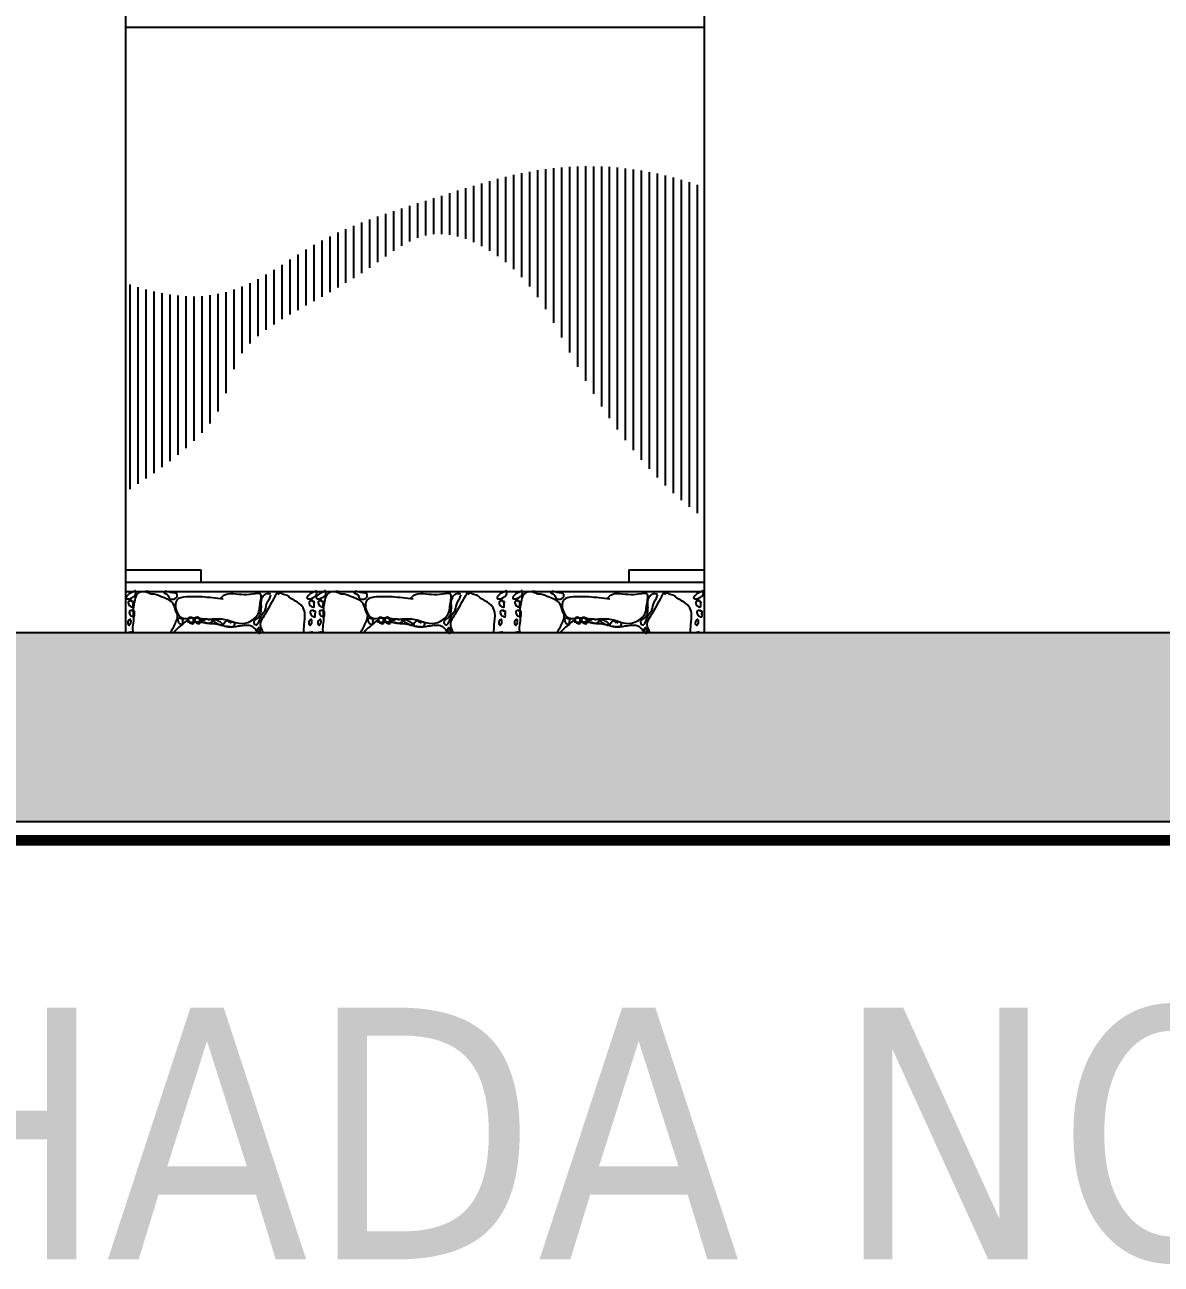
# Model space of a CAD drawing. Extents: x 152 to 700, y -120 to 84.
# Drawn here: x 173.691 to 175.949, y 69.375 to 71.836 of the extents above; entities that cross this region are included whole.
import ezdxf

# ---------------------------------------------------------------- set-up
doc = ezdxf.new("R2010")
doc.units = 0
doc.header["$LTSCALE"] = 0.03
doc.layers.get('0').update_dxf_attribs({"linetype": 'CONTINUOUS'})
for name, color, linetype in [('MUEBLES', 8, 'CONTINUOUS'), ('TITULOS', 143, 'CONTINUOUS'), ('VENTANAS', 4, 'CONTINUOUS')]:
    doc.layers.add(name, color=color, linetype=linetype)
doc.styles.add('COTAS', font='tahoma.ttf', dxfattribs={"height": 0.1})
pattern_1 = [(135, (-37.3004, 111.26858), (-0.053881537, 3e-18), [0.0381, -0.0381]), (135, (-37.29591, 111.27307), (-0.053881537, 3e-18), [0.0381, -0.0381]), (135, (-37.29142, 111.27756), (-0.053881537, 3e-18), [0.0381, -0.0381]), (135, (-37.28693, 111.28205), (-0.053881537, 3e-18), [0.0381, -0.0381]), (135, (-37.28244, 111.28654), (-0.053881537, 3e-18), [0.0381, -0.0381]), (135, (-37.27795, 111.29103), (-0.053881537, 3e-18), [0.0381, -0.0381]), (135, (-37.27346, 111.29552), (-0.053881537, 3e-18), [0.0381, -0.0381]), (45, (-37.32734, 111.29552), (0.053881537, -3e-18), [0.0381, -0.0381]), (45, (-37.33183, 111.30001), (0.053881537, -3e-18), [0.0381, -0.0381]), (45, (-37.33632, 111.3045), (0.053881537, -3e-18), [0.0381, -0.0381]), (45, (-37.34081, 111.30899), (0.053881537, -3e-18), [0.0381, -0.0381]), (45, (-37.3453, 111.31348), (0.053881537, -3e-18), [0.0381, -0.0381]), (45, (-37.34979, 111.31797), (0.053881537, -3e-18), [0.0381, -0.0381]), (45, (-37.35428, 111.32246), (0.053881537, -3e-18), [0.0381, -0.0381])]

msp = doc.modelspace()

# ---------------------------------------------------------------- hatches: boundary and pattern name
at = {"layer": 'MUEBLES', "ltscale": 0.03}
h = msp.add_hatch(dxfattribs=at)
h.set_pattern_fill('AR-PARQ1', color=256, scale=0.000125, angle=45, style=0)
h.set_pattern_definition(pattern_1)
h.paths.add_polyline_path([(174.0145, 70.6291), (171.0314, 70.6291), (171.0223, 70.2541), (174.6024, 70.2541)])
h.paths.add_polyline_path([(171.0314, 70.6291), (168.5445, 70.6291), (168.5445, 70.2541), (171.0223, 70.2541)])
h = msp.add_hatch(dxfattribs=at)
h.set_pattern_fill('AR-PARQ1', color=256, scale=0.000125, angle=45, style=0)
h.set_pattern_definition(pattern_1)
h.paths.add_polyline_path([(175.3675, 70.6291), (174.0145, 70.6291), (174.6024, 70.2541), (175.3836, 70.2541)])
h.paths.add_polyline_path([(177.116, 70.4791), (176.966, 70.4791), (176.966, 70.5541), (176.816, 70.5541), (176.816, 70.6291), (175.3675, 70.6291), (175.3836, 70.2541), (177.416, 70.2541), (177.416, 70.3291), (177.266, 70.3291), (177.266, 70.4041), (177.116, 70.4041)])
at = {"layer": 'VENTANAS', "ltscale": 0.03}
h = msp.add_hatch(dxfattribs=at)
h.set_pattern_fill('ANSI31', color=256, scale=0.005, angle=45, style=0)
h.set_pattern_definition([(90, (-37.300399, 109.768578), (-0.015875, 2e-18), [])])
edge = h.paths.add_edge_path()
edge.add_spline(control_points=[(175.041, 71.5136), (175.0396, 71.5141), (174.9404, 71.5512), (174.7519, 71.5722), (174.499, 71.4894), (174.2379, 71.4105), (174.0955, 71.2646), (173.9199, 71.3138), (173.891, 71.3239)], knot_values=[0.72652, 0.72652, 0.72652, 0.72652, 0.735708, 1.360806, 1.802791, 2.33599, 2.947144, 3.063305, 3.063305, 3.063305, 3.063305], degree=3, periodic=0)
edge.add_line((173.891, 71.3239), (173.891, 70.908))
edge.add_spline(control_points=[(173.891, 70.908), (173.9632, 70.954), (174.0937, 71.0478), (174.1009, 71.1907), (174.2422, 71.2768), (174.367, 71.3403), (174.5064, 71.4562), (174.6907, 71.3532), (174.7979, 71.1264), (174.9186, 70.9503), (175.0302, 70.8641), (175.041, 70.8562)], knot_values=[0.56313, 0.56313, 0.56313, 0.56313, 0.889224, 1.142771, 1.427251, 1.779938, 2.033311, 2.423005, 2.801771, 3.568864, 3.649843, 3.649843, 3.649843, 3.649843], degree=3, periodic=0)
edge.add_line((175.041, 70.8562), (175.041, 71.5136))

# ---------------------------------------------------------------- linework, layer by layer
at = {"ltscale": 0.03}
for p, q in [((173.891, 72.1291), (173.891, 70.6291)), ((175.041, 72.1291), (175.041, 70.6291)), ((173.891, 71.8315), (175.041, 71.8315)), ((173.891, 70.7541), (174.041, 70.7541)), ((174.041, 70.7541), (174.041, 70.7291)), ((174.891, 70.7541), (174.891, 70.7291)), ((174.891, 70.7541), (175.041, 70.7541)), ((173.891, 70.7291), (175.041, 70.7291)), ((173.891, 70.711), (175.041, 70.711)), ((168.5445, 70.6291), (176.816, 70.6291)), ((168.5445, 70.2541), (182.4665, 70.2541))]:
    msp.add_line(p, q, dxfattribs=at)
at = {"ltscale": 0.03, "const_width": 0.0211}
msp.add_lwpolyline([(168.5445, 70.2164), (182.4665, 70.2164)], dxfattribs=at)
at = {"layer": 'MUEBLES', "ltscale": 0.03}
for points in [[(173.9097, 70.7116), (173.8987, 70.7059), (173.8931, 70.7006), (173.8923, 70.698), (173.8972, 70.6961), (173.9029, 70.698), (173.909, 70.7018), (173.9113, 70.7048), (173.9113, 70.7097), (173.9109, 70.7112), (173.909, 70.7131)], [(174.2692, 70.7116), (174.2582, 70.7059), (174.2525, 70.7006), (174.2517, 70.698), (174.2567, 70.6961), (174.2624, 70.698), (174.2684, 70.7018), (174.2707, 70.7048), (174.2707, 70.7097), (174.2703, 70.7112), (174.2684, 70.7131)], [(174.2873, 70.7116), (174.2763, 70.7059), (174.2707, 70.7006), (174.2699, 70.698), (174.2748, 70.6961), (174.2805, 70.698), (174.2866, 70.7018), (174.2889, 70.7048), (174.2889, 70.7097), (174.2885, 70.7112), (174.2866, 70.7131)], [(174.6468, 70.7116), (174.6358, 70.7059), (174.6301, 70.7006), (174.6293, 70.698), (174.6343, 70.6961), (174.64, 70.698), (174.646, 70.7018), (174.6483, 70.7048), (174.6483, 70.7097), (174.6479, 70.7112), (174.646, 70.7131)], [(174.678, 70.7116), (174.667, 70.7059), (174.6613, 70.7006), (174.6605, 70.698), (174.6655, 70.6961), (174.6712, 70.698), (174.6772, 70.7018), (174.6795, 70.7048), (174.6795, 70.7097), (174.6791, 70.7112), (174.6772, 70.7131)], [(175.0374, 70.7116), (175.0264, 70.7059), (175.0208, 70.7006), (175.02, 70.698), (175.0249, 70.6961), (175.0306, 70.698), (175.0367, 70.7018), (175.039, 70.7048), (175.039, 70.7097), (175.0386, 70.7112), (175.0367, 70.7131)], [(174.1017, 70.6477), (174.0918, 70.6522), (174.0878, 70.6486), (174.0855, 70.6446), (174.0977, 70.6414), (174.1058, 70.6419), (174.1076, 70.6441), (174.1085, 70.6473), (174.1013, 70.6504), (174.0968, 70.6495), (174.0972, 70.6486)], [(174.4793, 70.6477), (174.4694, 70.6522), (174.4654, 70.6486), (174.4631, 70.6446), (174.4753, 70.6414), (174.4834, 70.6419), (174.4852, 70.6441), (174.4861, 70.6473), (174.4789, 70.6504), (174.4744, 70.6495), (174.4748, 70.6486)], [(174.87, 70.6477), (174.8601, 70.6522), (174.856, 70.6486), (174.8537, 70.6446), (174.8659, 70.6414), (174.874, 70.6419), (174.8759, 70.6441), (174.8768, 70.6473), (174.8695, 70.6504), (174.865, 70.6495), (174.8655, 70.6486)], [(174.1572, 70.6396), (174.1545, 70.6378), (174.1541, 70.6315), (174.1581, 70.6279), (174.159, 70.6329), (174.1572, 70.6387)], [(174.5348, 70.6396), (174.5321, 70.6378), (174.5317, 70.6315), (174.5357, 70.6279), (174.5366, 70.6329), (174.5348, 70.6387)], [(174.9255, 70.6396), (174.9228, 70.6378), (174.9223, 70.6315), (174.9264, 70.6279), (174.9273, 70.6329), (174.9255, 70.6387)]]:
    msp.add_spline(points, degree=3, dxfattribs=at)
for points, knots in [([(173.9372, 70.7093), (173.9425, 70.711), (173.9148, 70.7122), (173.9104, 70.6979), (173.907, 70.6833), (173.906, 70.6667), (173.9078, 70.6495), (173.9041, 70.6362), (173.906, 70.63), (173.9064, 70.6291)], [0, 0, 0, 0, 0.0337227, 0.0646854, 0.0930525, 0.1228353, 0.1644388, 0.1961989, 0.2022125, 0.2022125, 0.2022125, 0.2022125]), ([(173.9808, 70.6291), (173.9812, 70.6297), (173.9856, 70.6382), (173.9906, 70.648), (173.996, 70.6622), (173.99, 70.6728), (173.9883, 70.6859), (173.9769, 70.6954), (173.9633, 70.6994), (173.9517, 70.7061), (173.9418, 70.7052), (173.937, 70.708), (173.9343, 70.7087), (173.9323, 70.7093)], [0.3705258, 0.3705258, 0.3705258, 0.3705258, 0.3747198, 0.4252407, 0.4415789, 0.4603757, 0.4942348, 0.5181071, 0.5438897, 0.579646, 0.5956382, 0.6000733, 0.6126179, 0.6126179, 0.6126179, 0.6126179]), ([(174.1922, 70.7075), (174.197, 70.717), (174.1747, 70.6773), (174.1684, 70.6645), (174.1555, 70.6474), (174.1611, 70.6362), (174.164, 70.6291)], [0, 0, 0, 0, 0.0635032, 0.1058389, 0.1328698, 0.1760168, 0.1760168, 0.1760168, 0.1760168]), ([(174.2446, 70.6291), (174.246, 70.6339), (174.2454, 70.6475), (174.2497, 70.665), (174.2429, 70.6831), (174.2303, 70.6913), (174.2191, 70.6973), (174.2122, 70.704), (174.2047, 70.7044), (174.1991, 70.7091), (174.1953, 70.7062), (174.1935, 70.7049)], [0.3887093, 0.3887093, 0.3887093, 0.3887093, 0.4195982, 0.466916, 0.4951897, 0.5288281, 0.5536126, 0.5725568, 0.5833914, 0.5975416, 0.6092925, 0.6092925, 0.6092925, 0.6092925]), ([(174.3148, 70.7093), (174.3202, 70.711), (174.2925, 70.7122), (174.288, 70.6979), (174.2846, 70.6833), (174.2836, 70.6667), (174.2854, 70.6495), (174.2817, 70.6362), (174.2836, 70.63), (174.284, 70.6291)], [0, 0, 0, 0, 0.0337227, 0.0646854, 0.0930525, 0.1228353, 0.1644388, 0.1961989, 0.2022125, 0.2022125, 0.2022125, 0.2022125]), ([(174.3584, 70.6291), (174.3588, 70.6297), (174.3632, 70.6382), (174.3682, 70.648), (174.3736, 70.6622), (174.3676, 70.6728), (174.3659, 70.6859), (174.3545, 70.6954), (174.3409, 70.6994), (174.3293, 70.7061), (174.3194, 70.7052), (174.3147, 70.708), (174.3119, 70.7087), (174.3099, 70.7093)], [0.3705258, 0.3705258, 0.3705258, 0.3705258, 0.3747198, 0.4252407, 0.4415789, 0.4603757, 0.4942348, 0.5181071, 0.5438897, 0.579646, 0.5956382, 0.6000733, 0.6126179, 0.6126179, 0.6126179, 0.6126179]), ([(174.5698, 70.7075), (174.5746, 70.717), (174.5523, 70.6773), (174.546, 70.6645), (174.5331, 70.6474), (174.5387, 70.6362), (174.5416, 70.6291)], [0, 0, 0, 0, 0.0635032, 0.1058389, 0.1328698, 0.1760168, 0.1760168, 0.1760168, 0.1760168]), ([(174.6222, 70.6291), (174.6236, 70.6339), (174.623, 70.6475), (174.6273, 70.665), (174.6205, 70.6831), (174.6079, 70.6913), (174.5967, 70.6973), (174.5898, 70.704), (174.5823, 70.7044), (174.5767, 70.7091), (174.5729, 70.7062), (174.5711, 70.7049)], [0.3887093, 0.3887093, 0.3887093, 0.3887093, 0.4195982, 0.466916, 0.4951897, 0.5288281, 0.5536126, 0.5725568, 0.5833914, 0.5975416, 0.6092925, 0.6092925, 0.6092925, 0.6092925]), ([(174.7055, 70.7093), (174.7108, 70.711), (174.6831, 70.7122), (174.6787, 70.6979), (174.6753, 70.6833), (174.6743, 70.6667), (174.6761, 70.6495), (174.6724, 70.6362), (174.6742, 70.63), (174.6746, 70.6291)], [0, 0, 0, 0, 0.0337227, 0.0646854, 0.0930525, 0.1228353, 0.1644388, 0.1961989, 0.2022125, 0.2022125, 0.2022125, 0.2022125]), ([(174.7491, 70.6291), (174.7494, 70.6297), (174.7539, 70.6382), (174.7589, 70.648), (174.7643, 70.6622), (174.7583, 70.6728), (174.7566, 70.6859), (174.7451, 70.6954), (174.7315, 70.6994), (174.72, 70.7061), (174.7101, 70.7052), (174.7053, 70.708), (174.7025, 70.7087), (174.7005, 70.7093)], [0.3705258, 0.3705258, 0.3705258, 0.3705258, 0.3747198, 0.4252407, 0.4415789, 0.4603757, 0.4942348, 0.5181071, 0.5438897, 0.579646, 0.5956382, 0.6000733, 0.6126179, 0.6126179, 0.6126179, 0.6126179]), ([(174.9605, 70.7075), (174.9652, 70.717), (174.9429, 70.6773), (174.9367, 70.6645), (174.9237, 70.6474), (174.9294, 70.6362), (174.9322, 70.6291)], [0, 0, 0, 0, 0.0635032, 0.1058389, 0.1328698, 0.1760168, 0.1760168, 0.1760168, 0.1760168]), ([(175.0128, 70.6291), (175.0142, 70.6339), (175.0136, 70.6475), (175.0179, 70.665), (175.0112, 70.6831), (174.9985, 70.6913), (174.9874, 70.6973), (174.9804, 70.704), (174.973, 70.7044), (174.9674, 70.7091), (174.9635, 70.7062), (174.9618, 70.7049)], [0.3887093, 0.3887093, 0.3887093, 0.3887093, 0.4195982, 0.466916, 0.4951897, 0.5288281, 0.5536126, 0.5725568, 0.5833914, 0.5975416, 0.6092925, 0.6092925, 0.6092925, 0.6092925]), ([(174.0158, 70.6512), (174.0158, 70.656), (173.9972, 70.6397), (173.9904, 70.6339), (173.9867, 70.6291)], [0, 0, 0, 0, 0.02858825, 0.07301891, 0.07301891, 0.07301891, 0.07301891]), ([(174.1526, 70.6291), (174.1517, 70.6319), (174.1493, 70.6369), (174.1414, 70.643), (174.1292, 70.6436), (174.114, 70.6417), (174.0921, 70.6376), (174.0753, 70.6469), (174.0595, 70.6462), (174.0499, 70.6479), (174.0388, 70.65), (174.0291, 70.6495), (174.0212, 70.6496), (174.0164, 70.6496), (174.0142, 70.6496)], [0.6943114, 0.6943114, 0.6943114, 0.6943114, 0.7122457, 0.7282241, 0.7508297, 0.7829603, 0.8214594, 0.8804076, 0.889999, 0.915774, 0.9383807, 0.9575634, 0.9735497, 0.9863373, 0.9863373, 0.9863373, 0.9863373]), ([(174.3934, 70.6512), (174.3934, 70.656), (174.3748, 70.6397), (174.368, 70.6339), (174.3643, 70.6291)], [0, 0, 0, 0, 0.02858825, 0.07301891, 0.07301891, 0.07301891, 0.07301891]), ([(174.5302, 70.6291), (174.5293, 70.6319), (174.5269, 70.6369), (174.519, 70.643), (174.5068, 70.6436), (174.4916, 70.6417), (174.4698, 70.6376), (174.4529, 70.6469), (174.4371, 70.6462), (174.4275, 70.6479), (174.4164, 70.65), (174.4067, 70.6495), (174.3988, 70.6496), (174.394, 70.6496), (174.3918, 70.6496)], [0.6943114, 0.6943114, 0.6943114, 0.6943114, 0.7122457, 0.7282241, 0.7508297, 0.7829603, 0.8214594, 0.8804076, 0.889999, 0.915774, 0.9383807, 0.9575634, 0.9735497, 0.9863373, 0.9863373, 0.9863373, 0.9863373]), ([(174.7841, 70.6512), (174.7841, 70.656), (174.7654, 70.6397), (174.7586, 70.6339), (174.755, 70.6291)], [0, 0, 0, 0, 0.02858825, 0.07301891, 0.07301891, 0.07301891, 0.07301891]), ([(174.9209, 70.6291), (174.92, 70.6319), (174.9175, 70.6369), (174.9097, 70.643), (174.8974, 70.6436), (174.8822, 70.6417), (174.8604, 70.6376), (174.8435, 70.6469), (174.8277, 70.6462), (174.8182, 70.6479), (174.8071, 70.65), (174.7974, 70.6495), (174.7894, 70.6496), (174.7846, 70.6496), (174.7825, 70.6496)], [0.6943114, 0.6943114, 0.6943114, 0.6943114, 0.7122457, 0.7282241, 0.7508297, 0.7829603, 0.8214594, 0.8804076, 0.889999, 0.915774, 0.9383807, 0.9575634, 0.9735497, 0.9863373, 0.9863373, 0.9863373, 0.9863373])]:
    msp.add_open_spline(points, degree=3, knots=knots, dxfattribs=at)
for points, start_tangent in [([(173.972, 70.7114), (173.9671, 70.7092), (173.9755, 70.7035), (173.977, 70.6993), (173.9812, 70.6955), (173.9865, 70.6959), (173.9929, 70.6993), (173.9937, 70.7046), (173.9884, 70.708), (173.9849, 70.7084), (173.9762, 70.7099), (173.9739, 70.7103), (173.9709, 70.7107)], (0.894653, 0.446762)), ([(174.0853, 70.6959), (174.0434, 70.7), (174.0121, 70.7), (173.9932, 70.6938), (174.0037, 70.6582), (174.0204, 70.6582), (174.056, 70.6562), (174.0853, 70.6562), (174.1167, 70.6478), (174.1397, 70.652), (174.1564, 70.6708), (174.1585, 70.6854), (174.1585, 70.7063), (174.148, 70.7063), (174.1271, 70.7042), (174.0853, 70.7021), (174.079, 70.6959)], (1, 0)), ([(174.1798, 70.7054), (174.1694, 70.7054), (174.164, 70.7004), (174.1604, 70.6914), (174.1604, 70.6815), (174.1599, 70.6712), (174.1572, 70.6617), (174.1514, 70.6563), (174.1464, 70.6518), (174.1468, 70.6473), (174.1505, 70.6446), (174.1554, 70.6486), (174.1581, 70.6554), (174.1622, 70.6644), (174.1685, 70.6739), (174.173, 70.6896), (174.1766, 70.6955), (174.1802, 70.704)], (0, 1)), ([(174.3497, 70.7114), (174.3447, 70.7092), (174.3531, 70.7035), (174.3546, 70.6993), (174.3588, 70.6955), (174.3641, 70.6959), (174.3705, 70.6993), (174.3713, 70.7046), (174.366, 70.708), (174.3625, 70.7084), (174.3538, 70.7099), (174.3515, 70.7103), (174.3485, 70.7107)], (0.894653, 0.446762)), ([(174.4629, 70.6959), (174.421, 70.7), (174.3897, 70.7), (174.3708, 70.6938), (174.3813, 70.6582), (174.398, 70.6582), (174.4336, 70.6562), (174.4629, 70.6562), (174.4943, 70.6478), (174.5173, 70.652), (174.534, 70.6708), (174.5361, 70.6854), (174.5361, 70.7063), (174.5256, 70.7063), (174.5047, 70.7042), (174.4629, 70.7021), (174.4566, 70.6959)], (1, 0)), ([(174.5574, 70.7054), (174.547, 70.7054), (174.5416, 70.7004), (174.538, 70.6914), (174.538, 70.6815), (174.5375, 70.6712), (174.5348, 70.6617), (174.529, 70.6563), (174.524, 70.6518), (174.5244, 70.6473), (174.5281, 70.6446), (174.533, 70.6486), (174.5357, 70.6554), (174.5398, 70.6644), (174.5461, 70.6739), (174.5506, 70.6896), (174.5542, 70.6955), (174.5578, 70.704)], (0, 1)), ([(174.7403, 70.7114), (174.7354, 70.7092), (174.7437, 70.7035), (174.7452, 70.6993), (174.7494, 70.6955), (174.7547, 70.6959), (174.7612, 70.6993), (174.7619, 70.7046), (174.7566, 70.708), (174.7532, 70.7084), (174.7445, 70.7099), (174.7422, 70.7103), (174.7392, 70.7107)], (0.894653, 0.446762)), ([(174.8535, 70.6959), (174.8117, 70.7), (174.7803, 70.7), (174.7615, 70.6938), (174.7719, 70.6582), (174.7887, 70.6582), (174.8242, 70.6562), (174.8535, 70.6562), (174.8849, 70.6478), (174.9079, 70.652), (174.9247, 70.6708), (174.9268, 70.6854), (174.9268, 70.7063), (174.9163, 70.7063), (174.8954, 70.7042), (174.8535, 70.7021), (174.8473, 70.6959)], (1, 0)), ([(174.948, 70.7054), (174.9377, 70.7054), (174.9322, 70.7004), (174.9286, 70.6914), (174.9286, 70.6815), (174.9282, 70.6712), (174.9255, 70.6617), (174.9196, 70.6563), (174.9146, 70.6518), (174.9151, 70.6473), (174.9187, 70.6446), (174.9237, 70.6486), (174.9264, 70.6554), (174.9304, 70.6644), (174.9367, 70.6739), (174.9413, 70.6896), (174.9449, 70.6955), (174.9485, 70.704)], (0, 1)), ([(173.9039, 70.6927), (173.8971, 70.6912), (173.8975, 70.6848), (173.8998, 70.6821), (173.9062, 70.6802), (173.9066, 70.6859), (173.9062, 70.6912), (173.9032, 70.6912), (173.902, 70.6927)], (0.992302, 0.123845)), ([(173.9061, 70.6732), (173.8993, 70.6717), (173.8997, 70.6653), (173.9019, 70.6626), (173.9084, 70.6608), (173.9088, 70.6664), (173.9084, 70.6717), (173.9053, 70.6717), (173.9042, 70.6732)], (0.992302, 0.123845)), ([(174.2634, 70.6927), (174.2566, 70.6912), (174.2569, 70.6848), (174.2592, 70.6821), (174.2657, 70.6802), (174.266, 70.6859), (174.2657, 70.6912), (174.2626, 70.6912), (174.2615, 70.6927)], (0.992302, 0.123845)), ([(174.2656, 70.6732), (174.2587, 70.6717), (174.2591, 70.6653), (174.2614, 70.6626), (174.2678, 70.6608), (174.2682, 70.6664), (174.2678, 70.6717), (174.2648, 70.6717), (174.2637, 70.6732)], (0.992302, 0.123845)), ([(174.2815, 70.6927), (174.2747, 70.6912), (174.2751, 70.6848), (174.2774, 70.6821), (174.2838, 70.6802), (174.2842, 70.6859), (174.2838, 70.6912), (174.2808, 70.6912), (174.2796, 70.6927)], (0.992302, 0.123845)), ([(174.2837, 70.6732), (174.2769, 70.6717), (174.2773, 70.6653), (174.2795, 70.6626), (174.286, 70.6608), (174.2864, 70.6664), (174.286, 70.6717), (174.2829, 70.6717), (174.2818, 70.6732)], (0.992302, 0.123845)), ([(174.641, 70.6927), (174.6342, 70.6912), (174.6345, 70.6848), (174.6368, 70.6821), (174.6433, 70.6802), (174.6436, 70.6859), (174.6433, 70.6912), (174.6402, 70.6912), (174.6391, 70.6927)], (0.992302, 0.123845)), ([(174.6432, 70.6732), (174.6363, 70.6717), (174.6367, 70.6653), (174.639, 70.6626), (174.6454, 70.6608), (174.6458, 70.6664), (174.6454, 70.6717), (174.6424, 70.6717), (174.6413, 70.6732)], (0.992302, 0.123845)), ([(174.6722, 70.6927), (174.6654, 70.6912), (174.6657, 70.6848), (174.668, 70.6821), (174.6745, 70.6802), (174.6748, 70.6859), (174.6745, 70.6912), (174.6714, 70.6912), (174.6703, 70.6927)], (0.992302, 0.123845)), ([(174.6744, 70.6732), (174.6675, 70.6717), (174.6679, 70.6653), (174.6702, 70.6626), (174.6766, 70.6608), (174.677, 70.6664), (174.6766, 70.6717), (174.6736, 70.6717), (174.6725, 70.6732)], (0.992302, 0.123845)), ([(175.0316, 70.6927), (175.0248, 70.6912), (175.0252, 70.6848), (175.0275, 70.6821), (175.0339, 70.6802), (175.0343, 70.6859), (175.0339, 70.6912), (175.0309, 70.6912), (175.0297, 70.6927)], (0.992302, 0.123845)), ([(175.0338, 70.6732), (175.027, 70.6717), (175.0274, 70.6653), (175.0296, 70.6626), (175.0361, 70.6608), (175.0365, 70.6664), (175.0361, 70.6717), (175.033, 70.6717), (175.0319, 70.6732)], (0.992302, 0.123845)), ([(173.9009, 70.6567), (173.8956, 70.6476), (173.8979, 70.6438), (173.9017, 70.6483), (173.9017, 70.6544)], (0, 1)), ([(174.0026, 70.6581), (173.9958, 70.6566), (173.9961, 70.6501), (173.9984, 70.6475), (174.0049, 70.6456), (174.0052, 70.6513), (174.0049, 70.6566), (174.0018, 70.6566), (174.0007, 70.6581)], (0.992302, 0.123845)), ([(174.0233, 70.6595), (174.0165, 70.658), (174.0169, 70.6515), (174.0192, 70.6489), (174.0256, 70.647), (174.026, 70.6527), (174.0256, 70.658), (174.0226, 70.658), (174.0214, 70.6595)], (0.992302, 0.123845)), ([(174.0363, 70.6595), (174.0294, 70.658), (174.0298, 70.6515), (174.0321, 70.6489), (174.0385, 70.647), (174.0389, 70.6527), (174.0385, 70.658), (174.0355, 70.658), (174.0344, 70.6595)], (0.992302, 0.123845)), ([(174.0579, 70.6539), (174.0515, 70.6558), (174.0455, 70.6539), (174.0422, 70.6539), (174.0427, 70.6512), (174.0487, 70.6498), (174.057, 70.648), (174.0602, 70.6493), (174.0625, 70.6503), (174.0634, 70.6544), (174.0616, 70.6549), (174.0593, 70.6549), (174.0579, 70.6549)], (0.894659, -0.446751)), ([(174.0689, 70.6567), (174.0663, 70.6541), (174.0674, 70.651), (174.0724, 70.648), (174.0761, 70.6457), (174.0807, 70.6442), (174.083, 70.645), (174.0815, 70.6487), (174.0773, 70.6514), (174.0727, 70.6537), (174.0701, 70.6548), (174.0686, 70.6559)], (0.600537, 0.799597)), ([(174.2604, 70.6567), (174.2551, 70.6476), (174.2574, 70.6438), (174.2611, 70.6483), (174.2611, 70.6544)], (0, 1)), ([(174.2785, 70.6567), (174.2732, 70.6476), (174.2755, 70.6438), (174.2793, 70.6483), (174.2793, 70.6544)], (0, 1)), ([(174.3802, 70.6581), (174.3734, 70.6566), (174.3737, 70.6501), (174.376, 70.6475), (174.3825, 70.6456), (174.3829, 70.6513), (174.3825, 70.6566), (174.3794, 70.6566), (174.3783, 70.6581)], (0.992302, 0.123845)), ([(174.4009, 70.6595), (174.3941, 70.658), (174.3945, 70.6515), (174.3968, 70.6489), (174.4032, 70.647), (174.4036, 70.6527), (174.4032, 70.658), (174.4002, 70.658), (174.3991, 70.6595)], (0.992302, 0.123845)), ([(174.4139, 70.6595), (174.407, 70.658), (174.4074, 70.6515), (174.4097, 70.6489), (174.4161, 70.647), (174.4165, 70.6527), (174.4161, 70.658), (174.4131, 70.658), (174.412, 70.6595)], (0.992302, 0.123845)), ([(174.4355, 70.6539), (174.4291, 70.6558), (174.4231, 70.6539), (174.4198, 70.6539), (174.4203, 70.6512), (174.4263, 70.6498), (174.4346, 70.648), (174.4378, 70.6493), (174.4401, 70.6503), (174.441, 70.6544), (174.4392, 70.6549), (174.4369, 70.6549), (174.4355, 70.6549)], (0.894659, -0.446751)), ([(174.4465, 70.6567), (174.4439, 70.6541), (174.445, 70.651), (174.45, 70.648), (174.4538, 70.6457), (174.4583, 70.6442), (174.4606, 70.645), (174.4591, 70.6487), (174.4549, 70.6514), (174.4503, 70.6537), (174.4477, 70.6548), (174.4462, 70.6559)], (0.600537, 0.799597)), ([(174.638, 70.6567), (174.6327, 70.6476), (174.635, 70.6438), (174.6387, 70.6483), (174.6387, 70.6544)], (0, 1)), ([(174.6692, 70.6567), (174.6639, 70.6476), (174.6662, 70.6438), (174.6699, 70.6483), (174.6699, 70.6544)], (0, 1)), ([(174.7708, 70.6581), (174.764, 70.6566), (174.7644, 70.6501), (174.7667, 70.6475), (174.7731, 70.6456), (174.7735, 70.6513), (174.7731, 70.6566), (174.7701, 70.6566), (174.7689, 70.6581)], (0.992302, 0.123845)), ([(174.7916, 70.6595), (174.7848, 70.658), (174.7851, 70.6515), (174.7874, 70.6489), (174.7939, 70.647), (174.7942, 70.6527), (174.7939, 70.658), (174.7908, 70.658), (174.7897, 70.6595)], (0.992302, 0.123845)), ([(174.8045, 70.6595), (174.7977, 70.658), (174.7981, 70.6515), (174.8003, 70.6489), (174.8068, 70.647), (174.8072, 70.6527), (174.8068, 70.658), (174.8037, 70.658), (174.8026, 70.6595)], (0.992302, 0.123845)), ([(174.8262, 70.6539), (174.8197, 70.6558), (174.8137, 70.6539), (174.8105, 70.6539), (174.8109, 70.6512), (174.8169, 70.6498), (174.8252, 70.648), (174.8285, 70.6493), (174.8308, 70.6503), (174.8317, 70.6544), (174.8298, 70.6549), (174.8275, 70.6549), (174.8262, 70.6549)], (0.894659, -0.446751)), ([(174.8372, 70.6567), (174.8345, 70.6541), (174.8357, 70.651), (174.8406, 70.648), (174.8444, 70.6457), (174.849, 70.6442), (174.8512, 70.645), (174.8497, 70.6487), (174.8455, 70.6514), (174.841, 70.6537), (174.8383, 70.6548), (174.8368, 70.6559)], (0.600537, 0.799597)), ([(175.0286, 70.6567), (175.0233, 70.6476), (175.0256, 70.6438), (175.0294, 70.6483), (175.0294, 70.6544)], (0, 1))]:
    msp.add_spline(points, degree=3, dxfattribs=dict(at, start_tangent=start_tangent))
for points in [[(173.9029, 70.6299), (173.9048, 70.6302), (173.9002, 70.6301), (173.8973, 70.6291)], [(173.9014, 70.6291), (173.9012, 70.6293), (173.9011, 70.6296), (173.901, 70.6299)], [(174.2623, 70.6299), (174.2643, 70.6302), (174.2597, 70.6301), (174.2568, 70.6291)], [(174.2609, 70.6291), (174.2607, 70.6293), (174.2606, 70.6296), (174.2604, 70.6299)], [(174.2805, 70.6299), (174.2824, 70.6302), (174.2778, 70.6301), (174.2749, 70.6291)], [(174.279, 70.6291), (174.2789, 70.6293), (174.2787, 70.6296), (174.2786, 70.6299)], [(174.6399, 70.6299), (174.6419, 70.6302), (174.6373, 70.6301), (174.6344, 70.6291)], [(174.6385, 70.6291), (174.6383, 70.6293), (174.6382, 70.6296), (174.638, 70.6299)], [(174.6711, 70.6299), (174.6731, 70.6302), (174.6685, 70.6301), (174.6656, 70.6291)], [(174.6697, 70.6291), (174.6695, 70.6293), (174.6694, 70.6296), (174.6692, 70.6299)], [(175.0306, 70.6299), (175.0325, 70.6302), (175.0279, 70.6301), (175.025, 70.6291)], [(175.0291, 70.6291), (175.0289, 70.6293), (175.0288, 70.6296), (175.0287, 70.6299)]]:
    msp.add_open_spline(points, degree=3, dxfattribs=at)

# ---------------------------------------------------------------- texts
at = {"layer": 'TITULOS', "ltscale": 0.03, "style": 'COTAS'}
msp.add_text('FACHADA NORTE', height=0.5, dxfattribs=at).set_placement((172.2533, 69.3845))

doc.saveas('drawing.dxf')
